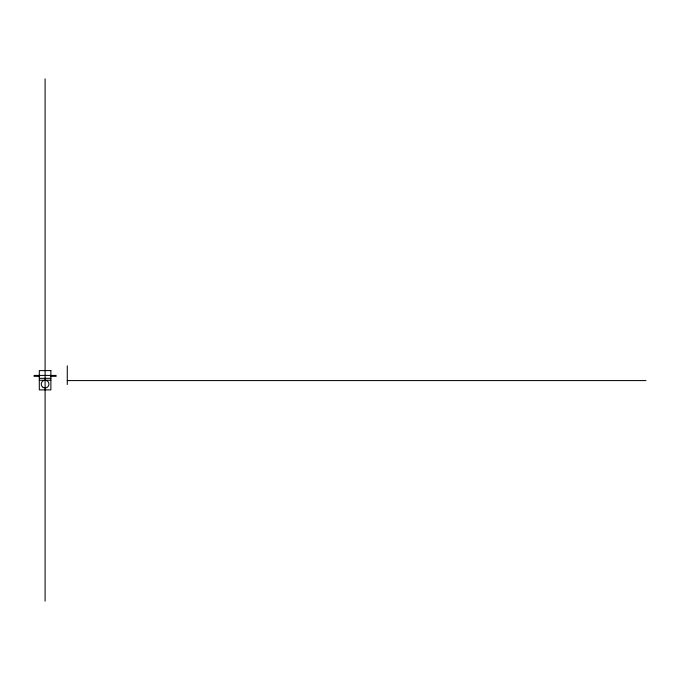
<?xml version="1.0" encoding="UTF-8"?>
<svg xmlns="http://www.w3.org/2000/svg" width="680" height="680" viewBox="0 0 680 680"><rect width="100%" height="100%" fill="white"/><g stroke="black" fill="none" stroke-linecap="round" stroke-linejoin="round"><path stroke-width="1.02" d="M34 375.42L56.185 375.42M34 376.329L39.279 376.329M50.907 376.329L56.185 376.329M39.304 378.318L50.881 378.318M39.304 380.248L50.881 380.248M67.278 380.579L646 380.579M67.278 365.815L67.278 384.523M45.092 78.855L45.092 601.145M50.881 370.6L39.304 370.6L39.304 389.895L50.881 389.895L50.881 370.6M43.163 387.447A3.859 3.859 0 0 0 48.952 384.106A3.859 3.859 0 0 0 43.163 380.766A3.859 3.859 0 0 0 43.163 387.447"/></g></svg>
